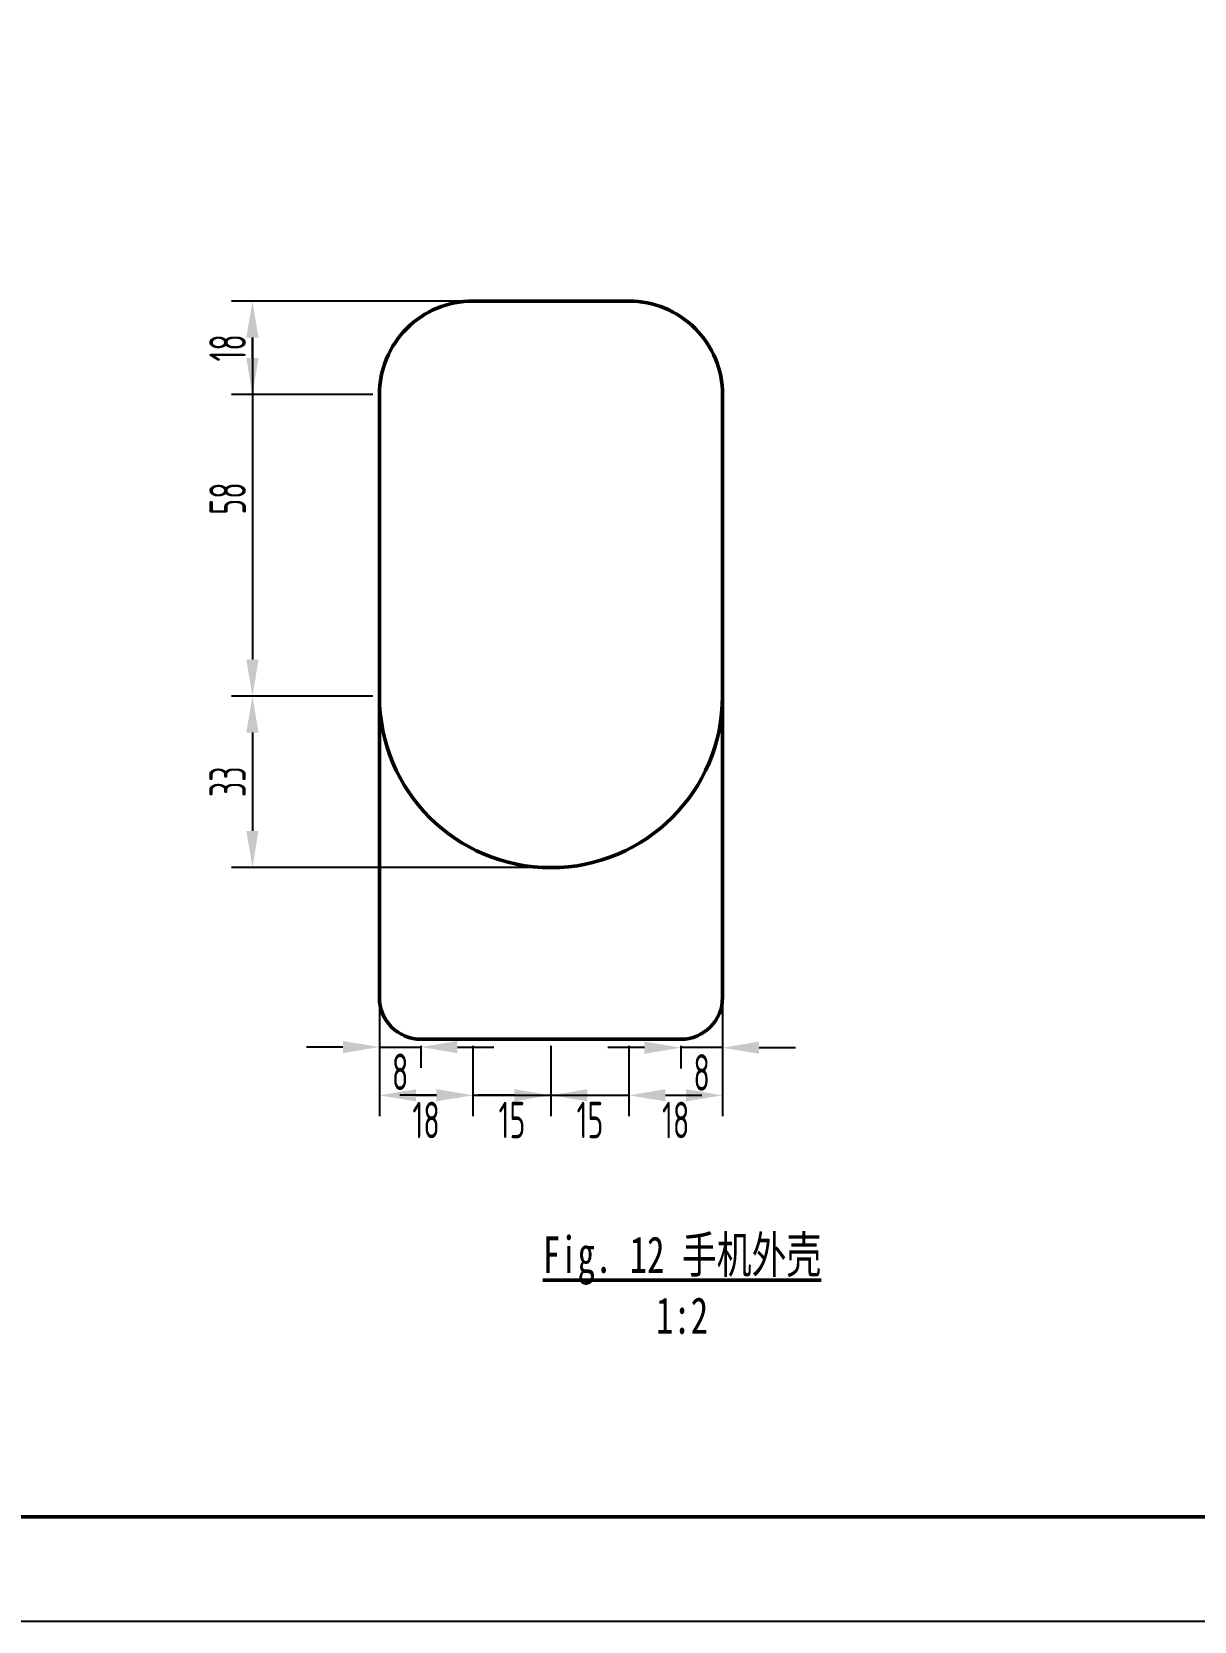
# Model space of a CAD drawing. Header units: millimetres. Extents: x 0 to 1320, y -350 to 297.
# Drawn here: x 595.8 to 707.3, y 0 to 152.4 of the extents above; entities that cross this region are included whole.
import ezdxf

# ---------------------------------------------------------------- set-up
doc = ezdxf.new("R2010")
doc.units = ezdxf.units.MM
doc.styles.add('fig', font='simfang.ttf', dxfattribs={"width": 0.7, "height": 3.5})
doc.styles.get("Standard").update_dxf_attribs({"font": 'gbenor.shx', "width": 0.7, "bigfont": 'gbcbig.shx'})
doc.dimstyles.new('r', dxfattribs={"dimtxt": 3.5, "dimasz": 3.5, "dimexe": 2, "dimexo": 0.625, "dimtad": 2, "dimtoh": 1, "dimtxsty": 'Standard', "dimcen": 0, "dimadec": 0, "dimazin": 0, "dimtfac": 1, "dimtmove": 0, "dimatfit": 3, "dimfxl": 1, "dimarcsym": 0})

# ---------------------------------------------------------------- blocks, each defined once
blk = doc.blocks.new('*D50')
at = {"color": 0, "lineweight": -2, "transparency": 16777216}
for p, q in [((637.48, 126.6), (614.96, 126.6)), ((616.96, 121.13), (616.96, 123.1)), ((628.5, 117.63), (614.96, 117.63))]:
    blk.add_line(p, q, dxfattribs=at)
at = {"color": 0, "transparency": 16777216}
for points in [[(616.37, 123.1), (617.54, 123.1), (616.96, 126.6)], [(616.37, 121.13), (617.54, 121.13), (616.96, 117.63)]]:
    blk.add_solid(points, dxfattribs=at)
at = {"layer": 'Defpoints', "color": 0, "transparency": 16777216}
for p in [(616.96, 126.6), (638.1, 126.6), (629.13, 117.63)]:
    blk.add_point(p, dxfattribs=at)
at = {"color": 0, "transparency": 16777216, "insert": (614.58, 122.11), "char_height": 3.5, "attachment_point": 5, "rotation": 90}
blk.add_mtext('18', dxfattribs=at)
blk = doc.blocks.new('*D51')
at = {"color": 0, "lineweight": -2, "transparency": 16777216}
for p, q in [((637.48, 126.6), (614.96, 126.6)), ((616.96, 123.1), (616.96, 92.21)), ((628.5, 88.71), (614.96, 88.71))]:
    blk.add_line(p, q, dxfattribs=at)
at = {"color": 0, "transparency": 16777216}
for points in [[(616.37, 123.1), (617.54, 123.1), (616.96, 126.6)], [(616.37, 92.21), (617.54, 92.21), (616.96, 88.71)]]:
    blk.add_solid(points, dxfattribs=at)
at = {"layer": 'Defpoints', "color": 0, "transparency": 16777216}
for p in [(638.1, 126.6), (616.96, 88.71), (629.13, 88.71)]:
    blk.add_point(p, dxfattribs=at)
at = {"color": 0, "transparency": 16777216, "insert": (614.58, 107.66), "char_height": 3.5, "attachment_point": 5, "rotation": 90}
blk.add_mtext('58', dxfattribs=at)
blk = doc.blocks.new('*D52')
at = {"color": 0, "lineweight": -2, "transparency": 16777216}
for p, q in [((628.5, 88.71), (614.96, 88.71)), ((616.96, 85.21), (616.96, 75.78)), ((645.42, 72.28), (614.96, 72.28))]:
    blk.add_line(p, q, dxfattribs=at)
at = {"color": 0, "transparency": 16777216}
for points in [[(616.37, 85.21), (617.54, 85.21), (616.96, 88.71)], [(616.37, 75.78), (617.54, 75.78), (616.96, 72.28)]]:
    blk.add_solid(points, dxfattribs=at)
at = {"layer": 'Defpoints', "color": 0, "transparency": 16777216}
for p in [(629.13, 88.71), (616.96, 72.28), (646.04, 72.28)]:
    blk.add_point(p, dxfattribs=at)
at = {"color": 0, "transparency": 16777216, "insert": (614.58, 80.5), "char_height": 3.5, "attachment_point": 5, "rotation": 90}
blk.add_mtext('33', dxfattribs=at)
blk = doc.blocks.new('*D53')
at = {"color": 0, "lineweight": -2, "transparency": 16777216}
for p, q in [((629.13, 59.17), (629.13, 53.06)), ((625.63, 55.06), (622.13, 55.06)), ((629.13, 55.06), (633.11, 55.06)), ((633.11, 55.19), (633.11, 53.06)), ((636.61, 55.06), (640.11, 55.06))]:
    blk.add_line(p, q, dxfattribs=at)
at = {"color": 0, "transparency": 16777216}
for points in [[(625.63, 55.64), (625.63, 54.47), (629.13, 55.06)], [(636.61, 55.64), (636.61, 54.47), (633.11, 55.06)]]:
    blk.add_solid(points, dxfattribs=at)
at = {"layer": 'Defpoints', "color": 0, "transparency": 16777216}
for p in [(629.13, 59.8), (633.11, 55.81), (633.11, 55.06)]:
    blk.add_point(p, dxfattribs=at)
at = {"color": 0, "transparency": 16777216, "insert": (631.12, 52.68), "char_height": 3.5, "attachment_point": 5}
blk.add_mtext('8', dxfattribs=at)
blk = doc.blocks.new('*D54')
at = {"color": 0, "lineweight": -2, "transparency": 16777216}
for p, q in [((629.13, 59.17), (629.13, 48.43)), ((638.1, 55.19), (638.1, 48.43)), ((632.63, 50.43), (634.6, 50.43))]:
    blk.add_line(p, q, dxfattribs=at)
at = {"color": 0, "transparency": 16777216}
for points in [[(632.63, 51.02), (632.63, 49.85), (629.13, 50.43)], [(634.6, 51.02), (634.6, 49.85), (638.1, 50.43)]]:
    blk.add_solid(points, dxfattribs=at)
at = {"layer": 'Defpoints', "color": 0, "transparency": 16777216}
for p in [(629.13, 59.8), (638.1, 55.81), (638.1, 50.43)]:
    blk.add_point(p, dxfattribs=at)
at = {"color": 0, "transparency": 16777216, "insert": (633.61, 48.06), "char_height": 3.5, "attachment_point": 5}
blk.add_mtext('18', dxfattribs=at)
blk = doc.blocks.new('*D55')
at = {"color": 0, "lineweight": -2, "transparency": 16777216}
for p, q in [((638.1, 55.19), (638.1, 48.43)), ((645.58, 55.19), (645.58, 48.43)), ((634.6, 50.43), (631.1, 50.43)), ((638.1, 50.43), (645.58, 50.43)), ((649.08, 50.43), (652.58, 50.43))]:
    blk.add_line(p, q, dxfattribs=at)
at = {"color": 0, "transparency": 16777216}
for points in [[(634.6, 51.02), (634.6, 49.85), (638.1, 50.43)], [(649.08, 51.02), (649.08, 49.85), (645.58, 50.43)]]:
    blk.add_solid(points, dxfattribs=at)
at = {"layer": 'Defpoints', "color": 0, "transparency": 16777216}
for p in [(638.1, 55.81), (645.58, 55.81), (645.58, 50.43)]:
    blk.add_point(p, dxfattribs=at)
at = {"color": 0, "transparency": 16777216, "insert": (641.84, 48.06), "char_height": 3.5, "attachment_point": 5}
blk.add_mtext('15', dxfattribs=at)
blk = doc.blocks.new('*D56')
at = {"color": 0, "lineweight": -2, "transparency": 16777216}
for p, q in [((645.58, 55.19), (645.58, 48.43)), ((653.06, 55.19), (653.06, 48.43)), ((642.08, 50.43), (638.58, 50.43)), ((645.58, 50.43), (653.06, 50.43)), ((656.56, 50.43), (660.06, 50.43))]:
    blk.add_line(p, q, dxfattribs=at)
at = {"color": 0, "transparency": 16777216}
for points in [[(642.08, 51.02), (642.08, 49.85), (645.58, 50.43)], [(656.56, 51.02), (656.56, 49.85), (653.06, 50.43)]]:
    blk.add_solid(points, dxfattribs=at)
at = {"layer": 'Defpoints', "color": 0, "transparency": 16777216}
for p in [(645.58, 55.81), (653.06, 55.81), (653.06, 50.43)]:
    blk.add_point(p, dxfattribs=at)
at = {"color": 0, "transparency": 16777216, "insert": (649.32, 48.06), "char_height": 3.5, "attachment_point": 5}
blk.add_mtext('15', dxfattribs=at)
blk = doc.blocks.new('*D57')
at = {"color": 0, "lineweight": -2, "transparency": 16777216}
for p, q in [((662.03, 59.17), (662.03, 48.43)), ((653.06, 55.19), (653.06, 48.43)), ((656.56, 50.43), (658.53, 50.43))]:
    blk.add_line(p, q, dxfattribs=at)
at = {"color": 0, "transparency": 16777216}
for points in [[(656.56, 51.02), (656.56, 49.85), (653.06, 50.43)], [(658.53, 51.02), (658.53, 49.85), (662.03, 50.43)]]:
    blk.add_solid(points, dxfattribs=at)
at = {"layer": 'Defpoints', "color": 0, "transparency": 16777216}
for p in [(662.03, 59.8), (653.06, 55.81), (662.03, 50.43)]:
    blk.add_point(p, dxfattribs=at)
at = {"color": 0, "transparency": 16777216, "insert": (657.54, 48.06), "char_height": 3.5, "attachment_point": 5}
blk.add_mtext('18', dxfattribs=at)
blk = doc.blocks.new('*D58')
at = {"color": 0, "lineweight": -2, "transparency": 16777216}
for p, q in [((662.03, 59.17), (662.03, 53)), ((654.54, 55), (651.04, 55)), ((658.04, 55.19), (658.04, 53)), ((662.03, 55), (658.04, 55)), ((665.53, 55), (669.03, 55))]:
    blk.add_line(p, q, dxfattribs=at)
at = {"color": 0, "transparency": 16777216}
for points in [[(654.54, 55.58), (654.54, 54.41), (658.04, 55)], [(665.53, 55.58), (665.53, 54.41), (662.03, 55)]]:
    blk.add_solid(points, dxfattribs=at)
at = {"layer": 'Defpoints', "color": 0, "transparency": 16777216}
for p in [(662.03, 59.8), (658.04, 55.81), (658.04, 55)]:
    blk.add_point(p, dxfattribs=at)
at = {"color": 0, "transparency": 16777216, "insert": (660.03, 52.62), "char_height": 3.5, "attachment_point": 5}
blk.add_mtext('8', dxfattribs=at)

msp = doc.modelspace()

# ---------------------------------------------------------------- linework, layer by layer
at = {"color": 1}
msp.add_lwpolyline([(450, 0), (870, 0), (870, 297), (450, 297), (450, 0)], dxfattribs=at)
at = {"lineweight": 50}
msp.add_lwpolyline([(460, 10), (860, 10), (860, 287), (460, 287), (460, 10)], dxfattribs=at)
msp.add_lwpolyline([(629.127, 88.713), (629.127, 117.627), (629.127, 117.627, -0.4142136), (638.1, 126.6), (653.055, 126.6, -0.4142136), (662.029, 117.627), (662.029, 117.627), (662.029, 88.713), (662.029, 72.262), (662.029, 59.799), (662.029, 59.799, -0.4142136), (658.04, 55.811), (658.04, 55.811), (653.055, 55.811), (645.578, 55.811), (638.1, 55.811), (633.115, 55.811), (633.115, 55.811, -0.4142136), (629.127, 59.799), (629.127, 59.799), (629.127, 72.262), (629.127, 88.713, 1), (662.029, 88.713, 1)], format="xyb", dxfattribs=at)

# ---------------------------------------------------------------- texts
at = {"lineweight": 50, "insert": (644.8, 36.9), "char_height": 3.5, "attachment_point": 1, "style": 'fig'}
msp.add_mtext('\\pxqc;{\\LFig. 12 手机外壳\\P}1:2', dxfattribs=at)

# ---------------------------------------------------------------- dimensions: what is measured, and where the dimension line sits
dim = msp.add_linear_dim(base=(616.956, 126.6), p1=(629.127, 117.627), p2=(638.1, 126.6), angle=90, text='18', dimstyle='r')
dim.commit()
dim.dimension.update_dxf_attribs({"geometry": '*D50', "text_midpoint": (614.581, 122.113)})
for base, p1, p2, text, picture, middle in [((616.956, 88.713), (638.1, 126.6), (629.127, 88.713), '58', '*D51', (614.581, 107.657)), ((616.956, 72.28), (629.127, 88.713), (646.045, 72.28), '33', '*D52', (614.581, 80.497))]:
    dim = msp.add_linear_dim(base=base, p1=p1, p2=p2, angle=90, text=text, dimstyle='r', override={"dimtmove": 1})
    dim.commit()
    dim.dimension.update_dxf_attribs({"geometry": picture, "text_midpoint": middle})
for base, p1, p2, text, picture, middle in [((633.115, 55.058), (629.127, 59.799), (633.115, 55.811), '8', '*D53', (631.121, 52.683)), ((638.1, 50.433), (629.127, 59.799), (638.1, 55.811), '18', '*D54', (633.613, 48.058)), ((658.04, 54.997), (662.029, 59.799), (658.04, 55.811), '8', '*D58', (660.034, 52.622))]:
    dim = msp.add_linear_dim(base=base, p1=p1, p2=p2, text=text, dimstyle='r')
    dim.commit()
    dim.dimension.update_dxf_attribs({"geometry": picture, "text_midpoint": middle})
for base, p1, p2, text, picture, middle in [((662.029, 50.433), (653.055, 55.811), (662.029, 59.799), '18', '*D57', (657.542, 48.058)), ((645.578, 50.433), (638.1, 55.811), (645.578, 55.811), '15', '*D55', (641.839, 48.058)), ((653.055, 50.433), (645.578, 55.811), (653.055, 55.811), '15', '*D56', (649.317, 48.058))]:
    dim = msp.add_linear_dim(base=base, p1=p1, p2=p2, text=text, dimstyle='r', override={"dimtmove": 1})
    dim.commit()
    dim.dimension.update_dxf_attribs({"geometry": picture, "text_midpoint": middle})

doc.saveas('drawing.dxf')
